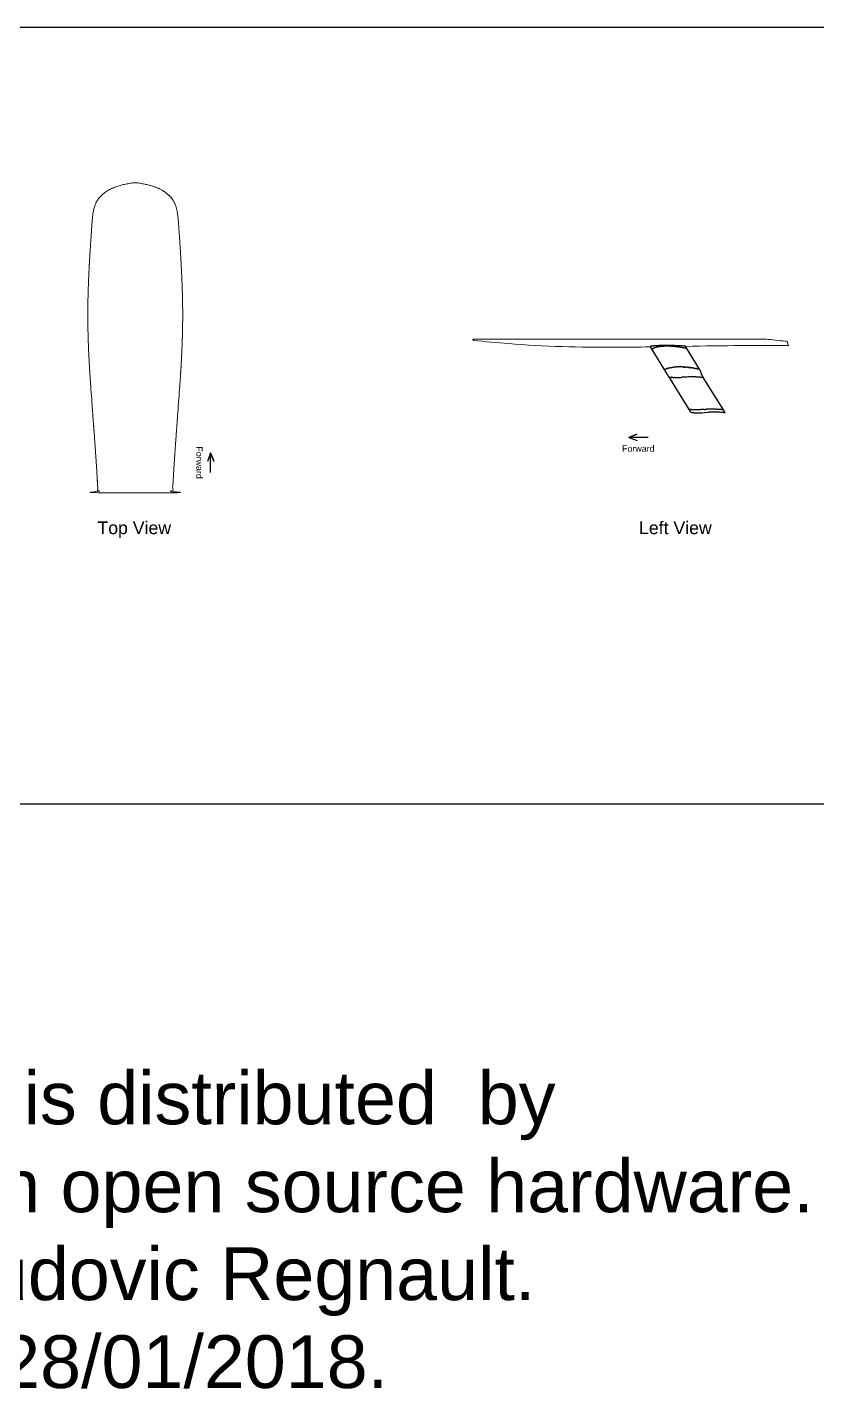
# Model space of a CAD drawing. Header units: millimetres. Extents: x 6152 to 28526, y 1087 to 12861.
# Drawn here: x 9897 to 13642, y 1510 to 7964 of the extents above; entities that cross this region are included whole.
import ezdxf

# ---------------------------------------------------------------- set-up
doc = ezdxf.new("R2010")
doc.units = ezdxf.units.MM
doc.header["$LTSCALE"] = 0.05
doc.layers.add('Board', color=52, linetype='Continuous', lineweight=13)
doc.layers.add('Text', color=8, linetype='Continuous')
doc.styles.get("Standard").update_dxf_attribs({"font": 'arial.ttf'})

msp = doc.modelspace()

# ---------------------------------------------------------------- linework, layer by layer
for p, q in [((12851.9, 6450.4), (12860.8, 6435.9)), ((12860.8, 6435.9), (12920.5, 6338)), ((13026.5, 6440.8), (13019.7, 6451.9)), ((13086.2, 6342.9), (13026.6, 6440.8)), ((12920.4, 6338.9), (12920.4, 6339)), ((12920.5, 6339), (12920.4, 6339)), ((12920.4, 6338.9), (12920.4, 6338.9)), ((12920.4, 6338.9), (12920.4, 6338.9)), ((12920.4, 6338.9), (12920.4, 6338.9)), ((12920.4, 6338.8), (12920.4, 6338.7)), ((12920.4, 6338.7), (12920.4, 6338.6)), ((12920.4, 6338.6), (12920.4, 6338.6)), ((12920.4, 6338.5), (12920.4, 6338.6)), ((12920.4, 6338.6), (12920.4, 6338.6)), ((12920.4, 6338.5), (12920.4, 6338.5)), ((12920.4, 6338.4), (12920.4, 6338.4)), ((12920.4, 6338.3), (12920.4, 6338.3)), ((12920.4, 6338.1), (12920.4, 6338.2)), ((12920.4, 6338.2), (12920.4, 6338.2)), ((12920.6, 6339.2), (12920.5, 6339)), ((12920.5, 6339), (12920.5, 6339)), ((12920.6, 6339.3), (12920.6, 6339.3)), ((12920.6, 6339.3), (12920.6, 6339.2)), ((12920.6, 6339.3), (12920.6, 6339.3)), ((12920.6, 6339.2), (12920.6, 6339.2)), ((12920.8, 6339.5), (12920.7, 6339.4)), ((12920.8, 6339.5), (12920.8, 6339.6)), ((12920.9, 6339.6), (12920.8, 6339.6)), ((12920.8, 6339.5), (12920.8, 6339.5)), ((12920.8, 6339.5), (12920.8, 6339.5)), ((12920.9, 6339.7), (12921, 6339.7)), ((12920.9, 6339.7), (12920.9, 6339.6)), ((12920.9, 6339.6), (12920.9, 6339.6)), ((12921, 6339.7), (12921, 6339.8)), ((12921, 6339.7), (12921, 6339.7)), ((12921.2, 6339.9), (12921.2, 6340)), ((12921.3, 6340), (12921.2, 6340)), ((12921.3, 6340.1), (12921.3, 6340)), ((12921.3, 6340), (12921.3, 6340)), ((12921.6, 6340.3), (12921.5, 6340.2)), ((12921.6, 6340.3), (12921.7, 6340.4)), ((12922, 6340.6), (12922.1, 6340.7)), ((12922.1, 6340.7), (12922.3, 6340.8)), ((12922.1, 6340.7), (12922.1, 6340.7)), ((12922.4, 6341), (12922.3, 6340.8)), ((12922.4, 6341), (12922.5, 6341)), ((12922.6, 6341.1), (12922.5, 6341)), ((12922.6, 6341.1), (12922.7, 6341.2)), ((12922.7, 6341.2), (12922.8, 6341.2)), ((12922.8, 6341.3), (12922.8, 6341.2)), ((12923.1, 6341.5), (12923.2, 6341.6)), ((12923.1, 6341.5), (12923.1, 6341.5)), ((12923.3, 6341.6), (12923.2, 6341.6)), ((12923.3, 6341.6), (12923.4, 6341.7)), ((12923.4, 6341.7), (12923.5, 6341.8)), ((12923.6, 6341.8), (12923.5, 6341.8)), ((12923.6, 6341.8), (12923.7, 6341.9)), ((12925.2, 6342.8), (12925.2, 6342.9)), ((12925.3, 6342.9), (12925.2, 6342.9)), ((12926.7, 6343.7), (12926.9, 6343.7)), ((12926.7, 6343.7), (12926.7, 6343.6)), ((12928.1, 6344.4), (12928.3, 6344.5)), ((12928.5, 6344.5), (12928.3, 6344.5)), ((12930.3, 6345.3), (12930.1, 6345.3)), ((12931.6, 6345.9), (12931.7, 6345.9)), ((12931.8, 6346), (12931.7, 6345.9)), ((12931.8, 6346), (12931.9, 6346)), ((12932, 6346.1), (12931.9, 6346)), ((12932, 6346.1), (12932.1, 6346.1)), ((12932.2, 6346.2), (12932.1, 6346.1)), ((12932.2, 6346.2), (12932.3, 6346.2)), ((12932.4, 6346.2), (12932.3, 6346.2)), ((12932.4, 6346.2), (12932.5, 6346.3)), ((12932.7, 6346.3), (12932.5, 6346.3)), ((12932.7, 6346.3), (12932.8, 6346.4)), ((12932.9, 6346.4), (12932.8, 6346.4)), ((12932.9, 6346.4), (12933, 6346.5)), ((12933.1, 6346.5), (12933, 6346.5)), ((12933.1, 6346.5), (12933.2, 6346.5)), ((12933.3, 6346.6), (12933.2, 6346.5)), ((12933.3, 6346.6), (12933.4, 6346.6)), ((12933.5, 6346.7), (12933.4, 6346.6)), ((12933.5, 6346.7), (12933.7, 6346.7)), ((12933.8, 6346.7), (12933.7, 6346.7)), ((12933.8, 6346.7), (12933.9, 6346.8)), ((12934, 6346.8), (12933.9, 6346.8)), ((12934, 6346.8), (12934.1, 6346.9)), ((12934.2, 6346.9), (12934.1, 6346.9)), ((12934.2, 6346.9), (12934.4, 6347)), ((12934.4, 6347), (12934.6, 6347.1)), ((12934.7, 6347.1), (12934.6, 6347.1)), ((12934.7, 6347.1), (12934.8, 6347.1)), ((12934.9, 6347.2), (12934.8, 6347.1)), ((12934.9, 6347.2), (12935.1, 6347.2)), ((12935.1, 6347.2), (12935.3, 6347.3)), ((12936.4, 6347.7), (12935.8, 6347.5)), ((12936.4, 6347.7), (12936.5, 6347.7)), ((12936.6, 6347.7), (12936.5, 6347.7)), ((12936.6, 6347.7), (12936.8, 6347.8)), ((12937.1, 6347.9), (12936.8, 6347.8)), ((12937.1, 6347.9), (12937.2, 6347.9)), ((12937.3, 6347.9), (12937.2, 6347.9)), ((12937.3, 6347.9), (12937.5, 6348)), ((12937.7, 6348.1), (12937.5, 6348)), ((12937.7, 6348.1), (12938, 6348.1)), ((12938.1, 6348.2), (12938, 6348.1)), ((12938.1, 6348.2), (12938.2, 6348.2)), ((12938.4, 6348.3), (12938.2, 6348.2)), ((12938.4, 6348.3), (12938.7, 6348.3)), ((12938.8, 6348.4), (12938.7, 6348.3)), ((12938.8, 6348.4), (12939, 6348.4)), ((12939.2, 6348.5), (12939, 6348.4)), ((12939.2, 6348.5), (12939.5, 6348.5)), ((12939.5, 6348.6), (12939.7, 6348.6)), ((12939.5, 6348.6), (12939.5, 6348.5)), ((12939.9, 6348.7), (12939.7, 6348.6)), ((12939.9, 6348.7), (12940.2, 6348.7)), ((12940.3, 6348.8), (12940.2, 6348.7)), ((12940.3, 6348.8), (12940.5, 6348.8)), ((12940.7, 6348.9), (12940.5, 6348.8)), ((12940.7, 6348.9), (12941, 6348.9)), ((12941, 6348.9), (12941.2, 6349)), ((12941, 6348.9), (12941, 6348.9)), ((12941.4, 6349), (12941.2, 6349)), ((12941.4, 6349), (12941.7, 6349.1)), ((12941.8, 6349.1), (12941.7, 6349.1)), ((12941.8, 6349.1), (12942, 6349.2)), ((12942.2, 6349.2), (12942, 6349.2)), ((12942.2, 6349.2), (12942.5, 6349.3)), ((12942.5, 6349.3), (12942.7, 6349.3)), ((12942.5, 6349.3), (12942.5, 6349.3)), ((12942.9, 6349.4), (12942.7, 6349.3)), ((12942.9, 6349.4), (12943.2, 6349.5)), ((12943.3, 6349.5), (12943.2, 6349.5)), ((12943.3, 6349.5), (12943.5, 6349.5)), ((12943.7, 6349.5), (12943.5, 6349.5)), ((12943.7, 6349.5), (12943.8, 6349.6)), ((12944.1, 6349.6), (12943.8, 6349.6)), ((12944.1, 6349.6), (12944.3, 6349.7)), ((12944.4, 6349.7), (12944.3, 6349.7)), ((12944.4, 6349.7), (12944.8, 6349.8)), ((12945.2, 6349.9), (12944.8, 6349.8)), ((12945.2, 6349.9), (12945.3, 6349.9)), ((12945.6, 6349.9), (12945.3, 6349.9)), ((12945.6, 6349.9), (12945.8, 6350)), ((12946, 6350), (12945.8, 6350)), ((12946, 6350), (12946.3, 6350.1)), ((12946.8, 6350.2), (12946.3, 6350.1)), ((12946.8, 6350.2), (12946.9, 6350.2)), ((12947.1, 6350.2), (12946.9, 6350.2)), ((12947.1, 6350.2), (12947.4, 6350.3)), ((12947.5, 6350.3), (12947.4, 6350.3)), ((12947.5, 6350.3), (12947.9, 6350.4)), ((12948.3, 6350.4), (12947.9, 6350.4)), ((12948.3, 6350.4), (12948.4, 6350.5)), ((12948.7, 6350.5), (12948.4, 6350.5)), ((12948.7, 6350.5), (12948.9, 6350.6)), ((12949.1, 6350.6), (12948.9, 6350.6)), ((12949.1, 6350.6), (12949.5, 6350.6)), ((12949.9, 6350.7), (12949.5, 6350.6)), ((12949.9, 6350.7), (12950, 6350.7)), ((12950.3, 6350.8), (12950, 6350.7)), ((12950.3, 6350.8), (12950.5, 6350.8)), ((12950.7, 6350.8), (12950.5, 6350.8)), ((12950.7, 6350.8), (12951, 6350.9)), ((12951.5, 6351), (12951, 6350.9)), ((12951.5, 6351), (12951.6, 6351)), ((12951.9, 6351), (12951.6, 6351)), ((12951.9, 6351), (12952.1, 6351.1)), ((12952.3, 6351.1), (12952.1, 6351.1)), ((12952.3, 6351.1), (12952.6, 6351.2)), ((12953, 6351.2), (12952.6, 6351.2)), ((12953, 6351.2), (12953.2, 6351.2)), ((12953.4, 6351.3), (12953.2, 6351.2)), ((12953.4, 6351.3), (12953.7, 6351.3)), ((12953.8, 6351.3), (12953.7, 6351.3)), ((12953.8, 6351.3), (12954.2, 6351.4)), ((12954.6, 6351.4), (12954.2, 6351.4)), ((12954.6, 6351.4), (12954.7, 6351.5)), ((12955, 6351.5), (12954.7, 6351.5)), ((12955, 6351.5), (12955.3, 6351.5)), ((12955.4, 6351.6), (12955.3, 6351.5)), ((12955.4, 6351.6), (12955.8, 6351.6)), ((12956.2, 6351.7), (12955.8, 6351.6)), ((12956.2, 6351.7), (12956.3, 6351.7)), ((12956.6, 6351.7), (12956.3, 6351.7)), ((12956.6, 6351.7), (12956.9, 6351.8)), ((12957, 6351.8), (12956.9, 6351.8)), ((12957, 6351.8), (12957.4, 6351.8)), ((12957.8, 6351.9), (12957.4, 6351.8)), ((12957.8, 6351.9), (12957.9, 6351.9)), ((12958.2, 6351.9), (12957.9, 6351.9)), ((12958.2, 6351.9), (12958.5, 6352)), ((12958.6, 6352), (12958.5, 6352)), ((12958.6, 6352), (12959, 6352)), ((12959.4, 6352.1), (12959, 6352)), ((12959.4, 6352.1), (12960.1, 6352.2)), ((12960.2, 6352.2), (12960.1, 6352.2)), ((12960.2, 6352.2), (12960.6, 6352.2)), ((12961.1, 6352.3), (12960.6, 6352.2)), ((12961.1, 6352.3), (12961.1, 6352.3)), ((12961.5, 6352.3), (12961.1, 6352.3)), ((12961.5, 6352.3), (12961.7, 6352.4)), ((12961.9, 6352.4), (12961.7, 6352.4)), ((12961.9, 6352.4), (12962.2, 6352.4)), ((12962.3, 6352.4), (12962.2, 6352.4)), ((12962.3, 6352.4), (12962.7, 6352.5)), ((12963.2, 6352.5), (12962.7, 6352.5)), ((12963.2, 6352.5), (12963.3, 6352.5)), ((12963.6, 6352.6), (12963.3, 6352.5)), ((12963.6, 6352.6), (12963.8, 6352.6)), ((12964, 6352.6), (12963.8, 6352.6)), ((12964, 6352.6), (12964.3, 6352.7)), ((12965.3, 6352.8), (12965.4, 6352.8)), ((12965.7, 6352.8), (12965.4, 6352.8)), ((12965.7, 6352.8), (12965.9, 6352.8)), ((12966.1, 6352.8), (12965.9, 6352.8)), ((12966.1, 6352.8), (12966.5, 6352.9)), ((12967.4, 6353), (12967.6, 6353)), ((12967.8, 6353), (12967.6, 6353)), ((12967.8, 6353), (12968.1, 6353)), ((12968.4, 6353), (12968.1, 6353)), ((12968.4, 6353), (12968.6, 6353.1)), ((12968.9, 6353.1), (12968.6, 6353.1)), ((12968.9, 6353.1), (12969.2, 6353.1)), ((12969.5, 6353.1), (12969.2, 6353.1)), ((12969.5, 6353.1), (12969.7, 6353.1)), ((12970, 6353.2), (12969.7, 6353.1)), ((12970, 6353.2), (12970.3, 6353.2)), ((12970.5, 6353.2), (12970.3, 6353.2)), ((12970.5, 6353.2), (12970.8, 6353.2)), ((12971.1, 6353.2), (12970.8, 6353.2)), ((12971.1, 6353.2), (12971.3, 6353.2)), ((12971.6, 6353.3), (12971.3, 6353.2)), ((12971.6, 6353.3), (12971.9, 6353.3)), ((12972.2, 6353.3), (12971.9, 6353.3)), ((12973.2, 6353.4), (12973, 6353.3)), ((12973.2, 6353.4), (12973.5, 6353.4)), ((12976.5, 6353.5), (12976.9, 6353.5)), ((12977.5, 6353.6), (12976.9, 6353.5)), ((12977.5, 6353.6), (12977.8, 6353.6)), ((12978.1, 6353.6), (12977.8, 6353.6)), ((12978.1, 6353.6), (12978.6, 6353.6)), ((12978.9, 6353.6), (12978.6, 6353.6)), ((12978.9, 6353.6), (12979.5, 6353.6)), ((12979.8, 6353.6), (12979.5, 6353.6)), ((12979.8, 6353.6), (12980.5, 6353.7)), ((12980.5, 6353.7), (12981.2, 6353.7)), ((12981.3, 6353.7), (12981.2, 6353.7)), ((12981.3, 6353.7), (12982, 6353.7)), ((12982.1, 6353.7), (12982.9, 6353.7)), ((12983.8, 6353.7), (12982.9, 6353.7)), ((12984.6, 6353.8), (12983.8, 6353.7)), ((12985.4, 6353.8), (12984.6, 6353.8)), ((12986.2, 6353.8), (12985.5, 6353.8)), ((12986.2, 6353.8), (12986.3, 6353.8)), ((12990.6, 6353.8), (12986.3, 6353.8)), ((12993.2, 6353.8), (12992.9, 6353.8)), ((12993.2, 6353.8), (12993.8, 6353.8)), ((12994, 6353.8), (12993.8, 6353.8)), ((13000.9, 6353.7), (13001.4, 6353.7)), ((13003.4, 6353.7), (13003.9, 6353.7)), ((13005.1, 6353.6), (13005.7, 6353.6)), ((13006, 6353.6), (13005.7, 6353.6)), ((13006, 6353.6), (13006.3, 6353.6)), ((13006.8, 6353.6), (13006.3, 6353.6)), ((13006.8, 6353.6), (13006.9, 6353.6)), ((13007.7, 6353.5), (13006.9, 6353.6)), ((13007.7, 6353.5), (13008.1, 6353.5)), ((13009, 6353.5), (13008.1, 6353.5)), ((13009, 6353.5), (13009.3, 6353.5)), ((13009.4, 6353.5), (13009.3, 6353.5)), ((13009.4, 6353.5), (13009.6, 6353.5)), ((13010.2, 6353.4), (13009.6, 6353.5)), ((13010.2, 6353.4), (13010.4, 6353.4)), ((13010.7, 6353.4), (13010.4, 6353.4)), ((13012, 6353.4), (13011.6, 6353.4)), ((13012, 6353.4), (13012.3, 6353.3)), ((13012.4, 6353.3), (13012.3, 6353.3)), ((13012.4, 6353.3), (13012.9, 6353.3)), ((13013.2, 6353.3), (13012.9, 6353.3)), ((13013.2, 6353.3), (13013.5, 6353.3)), ((13013.7, 6353.3), (13013.5, 6353.3)), ((13013.7, 6353.3), (13014.1, 6353.2)), ((13014.5, 6353.2), (13014.1, 6353.2)), ((13014.5, 6353.2), (13014.7, 6353.2)), ((13014.9, 6353.2), (13014.7, 6353.2)), ((13014.9, 6353.2), (13015.4, 6353.2)), ((13015.6, 6353.1), (13015.4, 6353.2)), ((13015.6, 6353.1), (13016, 6353.1)), ((13016.2, 6353.1), (13016, 6353.1)), ((13017.5, 6353), (13017.2, 6353)), ((13018.8, 6352.9), (13018.4, 6352.9)), ((13018.8, 6352.9), (13019.1, 6352.9)), ((13020.4, 6352.8), (13020.9, 6352.7)), ((13021.3, 6352.7), (13020.9, 6352.7)), ((13021.3, 6352.7), (13021.5, 6352.7)), ((13023, 6352.6), (13023.4, 6352.5)), ((13023.8, 6352.5), (13023.4, 6352.5)), ((13023.8, 6352.5), (13024, 6352.5)), ((13024.7, 6352.4), (13024, 6352.5)), ((13024.7, 6352.4), (13025.2, 6352.3)), ((13025.5, 6352.3), (13025.2, 6352.3)), ((13025.5, 6352.3), (13025.7, 6352.3)), ((13026.4, 6352.2), (13025.7, 6352.3)), ((13026.4, 6352.2), (13026.5, 6352.2)), ((13027.2, 6352.2), (13026.5, 6352.2)), ((13027.2, 6352.2), (13027.7, 6352.1)), ((13028.1, 6352.1), (13027.7, 6352.1)), ((13028.1, 6352.1), (13028.3, 6352)), ((13028.8, 6352), (13028.3, 6352)), ((13028.8, 6352), (13029.1, 6352)), ((13029.7, 6351.9), (13029.1, 6352)), ((13029.7, 6351.9), (13030.8, 6351.8)), ((13031.4, 6351.7), (13030.8, 6351.8)), ((13031.4, 6351.7), (13032, 6351.7)), ((13032.3, 6351.6), (13032, 6351.7)), ((13032.3, 6351.6), (13033.1, 6351.5)), ((13034, 6351.4), (13033.1, 6351.5)), ((13034, 6351.4), (13034.3, 6351.4)), ((13034.8, 6351.4), (13034.3, 6351.4)), ((13034.8, 6351.4), (13035.5, 6351.3)), ((13035.6, 6351.3), (13035.5, 6351.3)), ((13035.6, 6351.3), (13036.7, 6351.1)), ((13037.1, 6351.1), (13036.7, 6351.1)), ((13037.1, 6351.1), (13037.7, 6351)), ((13038.2, 6351), (13037.7, 6351)), ((13038.2, 6351), (13039.1, 6350.9)), ((13039.2, 6350.9), (13039.1, 6350.9)), ((13039.2, 6350.9), (13040.3, 6350.7)), ((13040.7, 6350.7), (13040.3, 6350.7)), ((13040.7, 6350.7), (13041.4, 6350.6)), ((13041.5, 6350.6), (13042.6, 6350.4)), ((13043, 6350.4), (13042.6, 6350.4)), ((13043, 6350.4), (13043.8, 6350.3)), ((13044, 6350.3), (13043.8, 6350.3)), ((13044, 6350.3), (13044.4, 6350.2)), ((13044.9, 6350.2), (13044.4, 6350.2)), ((13044.9, 6350.2), (13045, 6350.1)), ((13045.7, 6350), (13045, 6350.1)), ((13045.7, 6350), (13046.2, 6350)), ((13046.5, 6349.9), (13046.2, 6350)), ((13046.5, 6349.9), (13046.7, 6349.9)), ((13047.4, 6349.8), (13046.7, 6349.9)), ((13047.4, 6349.8), (13047.9, 6349.8)), ((13048.2, 6349.7), (13047.9, 6349.8)), ((13048.2, 6349.7), (13048.5, 6349.7)), ((13049, 6349.6), (13048.5, 6349.7)), ((13049.9, 6349.5), (13049.1, 6349.6)), ((13049.9, 6349.5), (13050.4, 6349.4)), ((13050.7, 6349.4), (13050.4, 6349.4)), ((13050.7, 6349.4), (13051.2, 6349.3)), ((13051.5, 6349.3), (13051.2, 6349.3)), ((13051.5, 6349.3), (13052, 6349.2)), ((13052.2, 6349.2), (13052, 6349.2)), ((13052.2, 6349.2), (13052.6, 6349.1)), ((13053, 6349.1), (13052.6, 6349.1)), ((13053, 6349.1), (13053.5, 6349)), ((13054, 6348.9), (13053.5, 6349)), ((13054, 6348.9), (13054.3, 6348.9)), ((13054.9, 6348.8), (13054.3, 6348.9)), ((13054.9, 6348.8), (13055, 6348.8)), ((13055.7, 6348.7), (13055, 6348.8)), ((13058.2, 6348.3), (13058.9, 6348.2)), ((13059.3, 6348.1), (13058.9, 6348.2)), ((13059.3, 6348.1), (13059.6, 6348.1)), ((13059.8, 6348), (13059.6, 6348.1)), ((13059.8, 6348), (13060.4, 6347.9)), ((13060.9, 6347.9), (13060.4, 6347.9)), ((13060.9, 6347.9), (13061.1, 6347.8)), ((13061.4, 6347.8), (13061.1, 6347.8)), ((13061.4, 6347.8), (13061.9, 6347.7)), ((13061.9, 6347.7), (13062.9, 6347.5)), ((13063, 6347.5), (13062.9, 6347.5)), ((13063, 6347.5), (13063.8, 6347.4)), ((13064.1, 6347.3), (13063.8, 6347.4)), ((13064.1, 6347.3), (13064.8, 6347.2)), ((13065.2, 6347.1), (13064.8, 6347.2)), ((13065.2, 6347.1), (13065.3, 6347.1)), ((13065.7, 6347), (13065.3, 6347.1)), ((13065.7, 6347), (13065.8, 6347)), ((13066.2, 6347), (13065.8, 6347)), ((13067.3, 6346.8), (13066.3, 6346.9)), ((13067.3, 6346.8), (13067.7, 6346.7)), ((13067.8, 6346.7), (13067.7, 6346.7)), ((13067.8, 6346.7), (13068.2, 6346.6)), ((13068.4, 6346.6), (13068.2, 6346.6)), ((13068.4, 6346.6), (13068.7, 6346.5)), ((13068.9, 6346.5), (13068.7, 6346.5)), ((13068.9, 6346.5), (13069.2, 6346.4)), ((13069.4, 6346.4), (13069.2, 6346.4)), ((13069.4, 6346.4), (13069.7, 6346.3)), ((13070, 6346.3), (13069.7, 6346.3)), ((13070, 6346.3), (13070.2, 6346.2)), ((13070.5, 6346.2), (13070.2, 6346.2)), ((13070.5, 6346.2), (13070.6, 6346.2)), ((13071, 6346.1), (13070.6, 6346.2)), ((13071, 6346.1), (13071.1, 6346.1)), ((13071.5, 6346), (13071.1, 6346.1)), ((13072.6, 6345.8), (13071.6, 6346)), ((13072.6, 6345.8), (13073.1, 6345.7)), ((13073.1, 6345.7), (13073.5, 6345.6)), ((13073.7, 6345.6), (13073.5, 6345.6)), ((13073.7, 6345.6), (13074, 6345.5)), ((13074.2, 6345.5), (13074, 6345.5)), ((13074.2, 6345.5), (13074.5, 6345.4)), ((13074.7, 6345.4), (13074.5, 6345.4)), ((13074.7, 6345.4), (13075, 6345.3)), ((13075.2, 6345.3), (13075, 6345.3)), ((13075.2, 6345.3), (13075.5, 6345.2)), ((13075.8, 6345.2), (13075.5, 6345.2)), ((13075.8, 6345.2), (13076, 6345.1)), ((13076.3, 6345), (13076, 6345.1)), ((13076.3, 6345), (13076.4, 6345)), ((13076.8, 6344.9), (13076.4, 6345)), ((13076.8, 6344.9), (13076.9, 6344.9)), ((13077.3, 6344.8), (13076.9, 6344.9)), ((13077.3, 6344.8), (13077.4, 6344.8)), ((13078.4, 6344.6), (13077.4, 6344.8)), ((13078.4, 6344.6), (13078.9, 6344.5)), ((13079.4, 6344.4), (13078.9, 6344.5)), ((13079.4, 6344.4), (13079.5, 6344.4)), ((13080, 6344.3), (13079.5, 6344.4)), ((13080, 6344.3), (13080.1, 6344.3)), ((13080.5, 6344.2), (13080.1, 6344.3)), ((13080.5, 6344.2), (13080.6, 6344.1)), ((13081, 6344.1), (13080.6, 6344.1)), ((13081, 6344.1), (13081.4, 6344)), ((13081.5, 6344), (13081.4, 6344)), ((13081.5, 6344), (13081.7, 6343.9)), ((13082.1, 6343.9), (13081.7, 6343.9)), ((13082.1, 6343.9), (13082.1, 6343.8)), ((13082.9, 6343.7), (13082.1, 6343.8)), ((13082.9, 6343.7), (13083.4, 6343.6)), ((13083.7, 6343.6), (13083.4, 6343.6)), ((13083.7, 6343.6), (13083.9, 6343.5)), ((13085.3, 6343.2), (13085.4, 6343.2)), ((13085.3, 6343.2), (13085.3, 6343.2)), ((13085.4, 6343.2), (13085.5, 6343.2)), ((13085.4, 6343.2), (13085.4, 6343.2)), ((13085.5, 6343.2), (13085.6, 6343.2)), ((13085.5, 6343.2), (13085.5, 6343.2)), ((13085.6, 6343.1), (13085.6, 6343.2)), ((13085.6, 6343.1), (13085.7, 6343.1)), ((13085.7, 6343.1), (13085.7, 6343.1)), ((13085.7, 6343.1), (13085.7, 6343.1)), ((13085.8, 6343.1), (13085.7, 6343.1)), ((13085.8, 6343.1), (13085.8, 6343.1)), ((13085.9, 6343.1), (13085.9, 6343)), ((13086, 6343), (13085.9, 6343)), ((13086, 6343), (13086, 6343)), ((13086, 6343), (13086, 6343)), ((13086.1, 6343), (13086.1, 6343)), ((13086.1, 6343), (13086.1, 6343)), ((13086.2, 6342.9), (13086.2, 6342.9)), ((13086.2, 6342.9), (13086.2, 6342.9)), ((13086.2, 6342.9), (13086.2, 6342.9)), ((13086.2, 6342.9), (13086.2, 6342.9)), ((13086.2, 6342.9), (13086.2, 6342.9)), ((13086.2, 6342.9), (13086.2, 6342.9)), ((12938.6, 6308.4), (13033.9, 6155.3)), ((12940.4, 6307), (12940, 6307.2)), ((12940.5, 6307), (12940.4, 6307)), ((12940.5, 6307), (12940.5, 6307)), ((12942.1, 6306.4), (12942.1, 6306.4)), ((12942.3, 6306.4), (12942.1, 6306.4)), ((12944.1, 6306), (12943.7, 6306)), ((12953.2, 6304.4), (12951.5, 6304.6)), ((12954.9, 6304.2), (12954.4, 6304.2)), ((12955, 6304.1), (12954.9, 6304.2)), ((12957.6, 6303.9), (12957, 6303.9)), ((12957.6, 6303.9), (12957.6, 6303.9)), ((12958.7, 6303.8), (12958.6, 6303.8)), ((12959.2, 6303.8), (12958.7, 6303.8)), ((12959.5, 6303.7), (12959.2, 6303.8)), ((12959.7, 6303.7), (12959.5, 6303.7)), ((12960.2, 6303.7), (12959.7, 6303.7)), ((12960.3, 6303.7), (12960.2, 6303.7)), ((12960.8, 6303.7), (12960.3, 6303.7)), ((12960.9, 6303.7), (12960.8, 6303.7)), ((12961, 6303.6), (12960.9, 6303.7)), ((12961.3, 6303.6), (12961, 6303.6)), ((12961.6, 6303.6), (12961.3, 6303.6)), ((12961.9, 6303.6), (12961.6, 6303.6)), ((12968.4, 6303.3), (12967.9, 6303.3)), ((12968.9, 6303.2), (12968.4, 6303.3)), ((12969, 6303.2), (12968.9, 6303.2)), ((12985.7, 6303.4), (12985, 6303.4)), ((12986.5, 6303.4), (12985.7, 6303.4)), ((12988.7, 6303.6), (12988.5, 6303.5)), ((12992.5, 6303.8), (12992.1, 6303.8)), ((12993.3, 6303.8), (12992.5, 6303.8)), ((12993.5, 6303.8), (12993.3, 6303.8)), ((13007.3, 6304.7), (13003.6, 6304.5)), ((13010.2, 6304.9), (13010.1, 6304.9)), ((13010.3, 6304.9), (13010.2, 6304.9)), ((13013.9, 6305.1), (13010.3, 6304.9)), ((13015, 6305.1), (13013.9, 6305.1)), ((13019.9, 6305.4), (13015, 6305.1)), ((13023.3, 6305.6), (13023.1, 6305.6)), ((13027.3, 6305.8), (13027.2, 6305.8)), ((13028.1, 6305.9), (13027.3, 6305.8)), ((13038.6, 6306.2), (13038.6, 6306.2)), ((13039.4, 6306.2), (13038.6, 6306.2)), ((13040.2, 6306.2), (13039.5, 6306.2)), ((13042.7, 6306.3), (13042.1, 6306.3)), ((13055.7, 6306.3), (13055, 6306.3)), ((13059.2, 6306.2), (13059, 6306.2)), ((13059.8, 6306.2), (13059.2, 6306.2)), ((13066.4, 6306), (13065.9, 6306)), ((13066.6, 6306), (13066.4, 6306)), ((13067.1, 6305.9), (13066.6, 6306)), ((13067.2, 6305.9), (13067.1, 6305.9)), ((13077, 6305.4), (13076.7, 6305.5)), ((13077.6, 6305.4), (13077, 6305.4)), ((13078, 6305.4), (13077.6, 6305.4)), ((13078.6, 6305.4), (13078, 6305.4)), ((13079.1, 6305.3), (13078.6, 6305.4)), ((13079.7, 6305.3), (13079.1, 6305.3)), ((13080.1, 6305.3), (13079.7, 6305.3)), ((13080.7, 6305.2), (13080.1, 6305.3)), ((13081.2, 6305.2), (13080.7, 6305.2)), ((13081.7, 6305.2), (13081.2, 6305.2)), ((13082.2, 6305.1), (13081.7, 6305.2)), ((13088, 6304.8), (13087.5, 6304.8)), ((13095.4, 6322.7), (13095.3, 6322.8)), ((13100.7, 6303.5), (13099.7, 6303.6)), ((13101, 6303.5), (13100.7, 6303.5)), ((13101.6, 6303.4), (13101, 6303.5)), ((13102.1, 6303.3), (13101.6, 6303.4)), ((13103.1, 6303.2), (13102.1, 6303.3)), ((13103.7, 6303.1), (13103.7, 6303.1)), ((13104.2, 6303.2), (13104, 6303.1)), ((13104.3, 6303.3), (13104.2, 6303.2)), ((13104.2, 6303.2), (13104.2, 6303.2)), ((13104.2, 6303.2), (13104.2, 6303.2)), ((13104.2, 6303.2), (13104.2, 6303.2)), ((13104.2, 6303.2), (13104.2, 6303.2)), ((13104.2, 6303.2), (13104.2, 6303.2)), ((13104.2, 6303.2), (13104.2, 6303.2)), ((13199.6, 6150.4), (13104.3, 6303.5)), ((13104.3, 6303.4), (13104.3, 6303.4)), ((13104.3, 6303.4), (13104.3, 6303.4)), ((13104.3, 6303.3), (13104.3, 6303.3)), ((13104.3, 6303.3), (13104.3, 6303.3)), ((13104.3, 6303.3), (13104.3, 6303.3)), ((13034.1, 6155), (13034.1, 6155)), ((13037, 6153.4), (13036.9, 6153.5)), ((13036.9, 6153.5), (13036.9, 6153.5)), ((13037.1, 6153.4), (13037, 6153.4)), ((13037, 6153.4), (13037, 6153.4)), ((13037.2, 6153.4), (13037.1, 6153.4)), ((13037.2, 6153.4), (13037.2, 6153.4)), ((13040.9, 6152.5), (13040.8, 6152.6)), ((13041, 6152.5), (13040.9, 6152.5)), ((13196.9, 6150.3), (13196.7, 6150.3)), ((13198.4, 6150.1), (13196.9, 6150.3)), ((13198.4, 6150.1), (13198.4, 6150.1)), ((13199, 6150.1), (13198.9, 6150.1)), ((13207.6, 6137.6), (13199.6, 6150.4))]:
    msp.add_line(p, q)
msp.add_lwpolyline([(6152.2, 7964), (22302.8, 7964), (22302.8, 4280.5), (6152.2, 4280.5)], close=True)
for points in [[(13019.7, 6451.9), (13019.7, 6451.9), (13019.7, 6451.9), (13019.7, 6451.9), (13019.7, 6451.9), (13019.7, 6451.9), (13019.7, 6451.9), (13019.7, 6451.9), (13019.7, 6451.9), (13019.7, 6451.9), (13019.7, 6451.9), (13019.7, 6451.9), (13019.7, 6451.9), (13019.7, 6451.9), (13019.7, 6451.9), (13019.7, 6451.9), (13019.7, 6451.9), (13019.7, 6451.9), (13019.7, 6451.9), (13019.7, 6451.9), (13019.7, 6451.9), (13019.7, 6451.9), (13019.7, 6451.9), (13019.7, 6451.9), (13019.7, 6451.9), (13019.7, 6451.9), (13019.7, 6451.9), (13019.7, 6451.9), (13019.7, 6451.9), (13019.7, 6452), (13019.7, 6452), (13019.7, 6452), (13019.7, 6452), (13019.7, 6452), (13019.7, 6452), (13019.6, 6452), (13019.6, 6452), (13019.6, 6452), (13019.5, 6452), (13019.4, 6452), (13019.2, 6452), (13008.2, 6452.8), (13004.6, 6453), (13001, 6453.2), (12997.4, 6453.4), (12991.7, 6453.7), (12986, 6454), (12981.5, 6454.1), (12977.1, 6454.3), (12972.6, 6454.5), (12968, 6454.6), (12963.3, 6454.8), (12958.5, 6454.9), (12953.8, 6455), (12949, 6455.1), (12944.4, 6455.2, 0.002635), (12927.5, 6455.2), (12921, 6455.2), (12914.5, 6455.2), (12910.1, 6455.1), (12905.6, 6455), (12902.1, 6454.9), (12898.5, 6454.8), (12895.1, 6454.7), (12891.7, 6454.5), (12888.4, 6454.4), (12885, 6454.2), (12881.6, 6454), (12878.3, 6453.8), (12875, 6453.6), (12871.8, 6453.3), (12869.7, 6453.2), (12867.6, 6453), (12865.6, 6452.7), (12863.6, 6452.5), (12861.8, 6452.3), (12860.1, 6452.1), (12858.4, 6451.9), (12856.8, 6451.6), (12855.3, 6451.4), (12853.8, 6451.1), (12853.1, 6450.9), (12852.7, 6450.8), (12852.6, 6450.8), (12852.4, 6450.8), (12852.3, 6450.7), (12852.3, 6450.7), (12852.2, 6450.7), (12852.2, 6450.7), (12852.2, 6450.7), (12852.1, 6450.6), (12852.1, 6450.6), (12852.1, 6450.6), (12852.1, 6450.6), (12852.1, 6450.6), (12852, 6450.6), (12852, 6450.6), (12852, 6450.6), (12852, 6450.6), (12852, 6450.6), (12852, 6450.6), (12852, 6450.6), (12852, 6450.6), (12852, 6450.6), (12852, 6450.5), (12852, 6450.5), (12852, 6450.5), (12852, 6450.5), (12852, 6450.5), (12852, 6450.5), (12852, 6450.5), (12851.9, 6450.5), (12851.9, 6450.5), (12851.9, 6450.5), (12851.9, 6450.5), (12851.9, 6450.5), (12851.9, 6450.5), (12851.9, 6450.5), (12851.9, 6450.5), (12851.9, 6450.5), (12851.9, 6450.5), (12851.9, 6450.5), (12851.9, 6450.5), (12851.9, 6450.5), (12851.9, 6450.5), (12851.9, 6450.5), (12851.9, 6450.5), (12851.9, 6450.5), (12851.9, 6450.5), (12851.9, 6450.5), (12851.9, 6450.4)], [(13033.9, 6155.3), (13041.5, 6143.1, 0.015005), (13041.7, 6142.8, 0.01299), (13041.9, 6142.6, 0.114234), (13044.6, 6140.5, 0.006263), (13044.8, 6140.4, 0.005512), (13045.1, 6140.3, 0.004776), (13045.4, 6140.2, 0.004054), (13045.6, 6140.1, 0.003348), (13045.9, 6140), (13046.9, 6139.6), (13048.2, 6139.2), (13049.8, 6138.8), (13052.1, 6138.2), (13054, 6137.7), (13055.5, 6137.4), (13056.8, 6137.1), (13058.2, 6136.9), (13059.7, 6136.7), (13061.5, 6136.4), (13063.6, 6136.2), (13065.9, 6136), (13068.3, 6135.8), (13070.8, 6135.7), (13073.4, 6135.5), (13075.7, 6135.5), (13077.8, 6135.4), (13079.5, 6135.4), (13081.3, 6135.5), (13083.3, 6135.5), (13085.6, 6135.7), (13087.9, 6135.8), (13090.6, 6136), (13093.8, 6136.4), (13097.8, 6136.8), (13107.6, 6137.9), (13112.1, 6138.4), (13126.5, 6139.9), (13130.2, 6140.2), (13133.4, 6140.5), (13136.7, 6140.7), (13139.9, 6140.9), (13143.2, 6141.1), (13146.5, 6141.2), (13149.8, 6141.3), (13153.1, 6141.3), (13156.4, 6141.3), (13159.5, 6141.3), (13162.5, 6141.2), (13165.6, 6141.1), (13168.9, 6141), (13172.8, 6140.8), (13178.2, 6140.4), (13182.9, 6140.1), (13186.7, 6139.8), (13190.1, 6139.5), (13193.2, 6139.2), (13195.8, 6138.9), (13198.1, 6138.6), (13200.2, 6138.3), (13202.3, 6137.9), (13206.5, 6137.2), (13207, 6137.1), (13207.1, 6137.1), (13207.1, 6137.1), (13207.2, 6137.1), (13207.3, 6137.1), (13207.3, 6137.1), (13207.3, 6137.1), (13207.3, 6137.1), (13207.3, 6137.1), (13207.4, 6137.1), (13207.4, 6137.1), (13207.4, 6137.1), (13207.4, 6137.1), (13207.4, 6137.1), (13207.4, 6137.1), (13207.4, 6137.1), (13207.4, 6137.1), (13207.4, 6137.1), (13207.4, 6137.1), (13207.4, 6137.1), (13207.5, 6137.1), (13207.5, 6137.1), (13207.5, 6137.1), (13207.5, 6137.1), (13207.5, 6137.1), (13207.5, 6137.1), (13207.5, 6137.1), (13207.5, 6137.1), (13207.5, 6137.2), (13207.5, 6137.2), (13207.5, 6137.2), (13207.5, 6137.2), (13207.5, 6137.2), (13207.5, 6137.2), (13207.5, 6137.2), (13207.5, 6137.2), (13207.5, 6137.2), (13207.6, 6137.2), (13207.6, 6137.2), (13207.6, 6137.2), (13207.6, 6137.2), (13207.6, 6137.2), (13207.6, 6137.2), (13207.6, 6137.2), (13207.6, 6137.2), (13207.6, 6137.3), (13207.6, 6137.3), (13207.6, 6137.3), (13207.6, 6137.3), (13207.6, 6137.3), (13207.6, 6137.3), (13207.6, 6137.3), (13207.6, 6137.3), (13207.6, 6137.3), (13207.6, 6137.3), (13207.6, 6137.3), (13207.6, 6137.3), (13207.6, 6137.3), (13207.6, 6137.3), (13207.6, 6137.4), (13207.6, 6137.4), (13207.6, 6137.4), (13207.6, 6137.4), (13207.6, 6137.4), (13207.6, 6137.4), (13207.6, 6137.4), (13207.6, 6137.4), (13207.6, 6137.4), (13207.6, 6137.4), (13207.6, 6137.4), (13207.6, 6137.4), (13207.6, 6137.5), (13207.6, 6137.5), (13207.6, 6137.5), (13207.6, 6137.5), (13207.6, 6137.5), (13207.6, 6137.5), (13207.6, 6137.5), (13207.6, 6137.5), (13207.6, 6137.5), (13207.6, 6137.5), (13207.6, 6137.5), (13207.6, 6137.5), (13207.6, 6137.6), (13207.6, 6137.6), (13207.6, 6137.6), (13207.6, 6137.6), (13207.6, 6137.6), (13207.6, 6137.6), (13207.6, 6137.6), (13207.6, 6137.6), (13207.6, 6137.6)]]:
    msp.add_lwpolyline(points, format="xyb")
for points in [[(13026.6, 6440.8), (13026.5, 6440.8), (13026.5, 6440.8), (13026.5, 6440.8), (13026.5, 6440.8), (13026.5, 6440.8), (13026.5, 6440.8), (13026.5, 6440.8), (13026.5, 6440.8), (13026.5, 6440.8), (13026.5, 6440.8), (13026.5, 6440.8), (13026.5, 6440.8), (13026.5, 6440.8), (13026.5, 6440.8), (13026.5, 6440.8), (13026.5, 6440.8), (13026.5, 6440.8), (13026.5, 6440.8), (13026.5, 6440.8), (13026.5, 6440.8), (13026.4, 6440.9), (13026.4, 6440.9), (13026.4, 6440.9), (13026.4, 6440.9), (13026.4, 6440.9), (13026.3, 6440.9), (13026.3, 6440.9), (13026.2, 6441), (13026.1, 6441), (13026, 6441), (13025.9, 6441), (13025.7, 6441.1), (13023.7, 6441.5), (13022, 6441.8), (13019.8, 6442.3), (13015.8, 6443.1), (13013.8, 6443.5), (13011.9, 6443.9), (13010, 6444.2), (13008, 6444.6), (13006.1, 6444.9), (13002.2, 6445.6), (12999.1, 6446.1), (12996.1, 6446.5), (12993, 6447), (12990, 6447.4), (12987.6, 6447.7), (12985.3, 6448), (12980.5, 6448.6), (12975.8, 6449.2), (12971.1, 6449.7), (12968.6, 6449.9), (12966.1, 6450.2), (12963.7, 6450.4), (12961.2, 6450.6), (12958.7, 6450.8), (12956.3, 6451), (12953.8, 6451.2), (12951.3, 6451.3), (12949, 6451.4), (12946.6, 6451.5), (12944.2, 6451.6), (12941.7, 6451.6), (12939.2, 6451.7), (12936.8, 6451.7), (12933.2, 6451.7), (12929.7, 6451.7), (12926.5, 6451.7), (12923.2, 6451.6), (12920, 6451.5), (12916.8, 6451.4), (12914.6, 6451.3), (12912.5, 6451.2), (12910.3, 6451.1), (12908.1, 6450.9), (12906.4, 6450.7), (12904.7, 6450.6), (12903, 6450.4), (12901.3, 6450.2), (12898.1, 6449.8), (12896.5, 6449.6), (12894.9, 6449.3), (12893.3, 6449.1), (12891.8, 6448.9), (12890.2, 6448.6), (12888.6, 6448.3), (12887.1, 6448.1), (12885.5, 6447.8), (12884, 6447.4), (12882.5, 6447.1), (12881, 6446.7), (12879.5, 6446.4), (12878, 6445.9), (12876.6, 6445.5), (12875.6, 6445.2), (12874.7, 6444.9), (12873.8, 6444.6), (12873, 6444.2), (12872.1, 6443.9), (12871.2, 6443.5), (12870.4, 6443.1), (12869.5, 6442.8), (12868.1, 6442.1), (12867.4, 6441.7), (12866.7, 6441.4), (12866, 6441), (12865.3, 6440.6), (12864.7, 6440.2), (12864, 6439.8), (12863.4, 6439.4), (12862.9, 6439), (12862.3, 6438.5), (12861.8, 6438.1), (12861.5, 6437.8), (12861.4, 6437.7), (12861.3, 6437.6), (12861.2, 6437.6), (12861.2, 6437.5), (12861.1, 6437.4), (12861, 6437.4), (12861, 6437.3), (12860.9, 6437.2), (12860.9, 6437.2), (12860.9, 6437.1), (12860.9, 6437.1), (12860.9, 6437.1), (12860.8, 6437), (12860.8, 6437), (12860.8, 6437), (12860.8, 6437), (12860.8, 6436.9), (12860.8, 6436.9), (12860.7, 6436.9), (12860.7, 6436.8), (12860.7, 6436.8), (12860.7, 6436.8), (12860.7, 6436.8), (12860.7, 6436.7), (12860.7, 6436.7), (12860.7, 6436.7), (12860.7, 6436.6), (12860.7, 6436.6), (12860.7, 6436.6), (12860.7, 6436.6), (12860.7, 6436.5), (12860.7, 6436.5), (12860.6, 6436.5), (12860.6, 6436.4), (12860.6, 6436.4), (12860.6, 6436.4), (12860.6, 6436.3), (12860.7, 6436.3), (12860.7, 6436.3), (12860.7, 6436.3), (12860.7, 6436.2), (12860.7, 6436.2), (12860.7, 6436.2), (12860.7, 6436.1), (12860.7, 6436.1), (12860.7, 6436.1), (12860.7, 6436.1), (12860.7, 6436), (12860.7, 6436), (12860.7, 6436), (12860.8, 6436), (12860.8, 6436), (12860.8, 6435.9), (12860.8, 6435.9)], [(13096, 6321.2), (13094.4, 6325.3), (13093.1, 6328.5), (13092.5, 6330.1), (13091.9, 6331.6), (13091.3, 6333), (13090.7, 6334.4), (13090.1, 6335.7), (13089.4, 6337), (13088.7, 6338.5), (13087.9, 6340), (13087.5, 6340.7), (13087.1, 6341.4), (13086.7, 6342.2), (13086.3, 6342.9)]]:
    msp.add_lwpolyline(points)
for centre, radius, start, end in [((12921.6, 6338.5), 1.3, 161.8065, 165.18453), ((12921.5, 6338.5), 1.12, 167.57425, 172.28626), ((12921.3, 6338.5), 0.982, 179.79085, 184.16346), ((12921.3, 6338.5), 0.946, 187.14262, 192.69557), ((12921.3, 6338.5), 0.918, 194.83008, 200.13424), ((12922.8, 6337.9), 2.57, 142.04559, 145.06182), ((12925.7, 6335.2), 6.52, 133.21365, 135.03868), ((12930.9, 6329.4), 14.3, 131.31385, 132.18661), ((12935.7, 6324.1), 21.4, 129.56406, 130.68098), ((12935.7, 6324), 21.5, 127.19719, 127.2898), ((12935.8, 6324), 21.6, 125.91373, 126.72179), ((12935.9, 6323.8), 21.9, 124.80186, 124.87716), ((12938.1, 6320.4), 25.9, 119.97158, 123.73324), ((12939.7, 6317.9), 28.9, 120.92505, 123.09862), ((12942.8, 6312.4), 35.1, 117.26025, 119.70234), ((12950.1, 6298.2), 51.1, 115.41085, 117.01237), ((12959, 6279.4), 71.9, 113.72023, 115.09378), ((12958.5, 6280.7), 70.6, 112.45197, 113.57825), ((12961, 6275), 76.7, 113.55343, 113.55805), ((12954.6, 6290.7), 59.8, 109.6715, 109.6922), ((12954.1, 6292), 58.4, 108.97407, 109.00848), ((12953.6, 6293.5), 56.8, 108.25435, 108.73533), ((12954, 6292.4), 58, 108.73717, 108.76245), ((12984.7, 6159), 194.7, 95.7116, 95.99417), ((12981.4, 6192.3), 161.2, 94.98773, 95.3217), ((12983.8, 6157.8), 195.9, 93.18068, 93.41904), ((12987.9, 6081.8), 272, 92.40997, 93.03603), ((12990.7, 6016.6), 337.2, 91.72704, 91.72969), ((12990.8, 6011.5), 342.3, 91.45451, 91.46921), ((12990.9, 6007), 346.8, 91.17741, 91.18657), ((12991, 6004.5), 349.3, 91.04583, 91.05424), ((12991, 6001.9), 351.9, 90.90615, 90.92205), ((12991.3, 5935.3), 418.5, 89.77459, 90.09719), ((12990.8, 5825), 528.8, 89.37073, 89.64869), ((12990.9, 5823.8), 530, 88.92192, 89.38406), ((12992.4, 5903.3), 450.5, 88.59334, 88.84896), ((12993.2, 5938.4), 415.4, 88.36272, 88.53227), ((13000.1, 6125.3), 228.4, 87.0966, 87.33683), ((12996.7, 6070.5), 283.3, 85.85286, 86.05638), ((12995.6, 6054.8), 299.1, 85.61378, 85.79952), ((12993.5, 6027.6), 326.3, 85.25496, 85.49863), ((12989.4, 5980.2), 373.8, 84.85172, 85.0752), ((12968.3, 5749), 606.1, 83.05968, 83.06707), ((12978.1, 5825.5), 528.8, 82.28339, 82.29013), ((12986.8, 5887.1), 466.7, 81.49718, 81.51019), ((12988.7, 5899.8), 453.8, 81.19683, 81.50114), ((12994.8, 5938.3), 414.8, 80.68695, 80.69552), ((12999.8, 5967.7), 385.1, 80.05701, 80.06465), ((13005.9, 6001.3), 350.9, 79.21052, 79.22241), ((13007.7, 6010.4), 341.6, 78.95484, 78.96631), ((13068.3, 6263.6), 81.4, 78.38209, 79.00424), ((13074.7, 6294.6), 49.7, 77.74118, 78.37166), ((13084.7, 6339.6), 3.69, 71.1186, 72.96145), ((13085.6, 6341.9), 1.21, 64.60522, 68.3856), ((13085.9, 6342.5), 0.494, 55.67824, 61.19686), ((13086.1, 6342.8), 0.167, 32.00871, 43.72876), ((12940.5, 6309.6), 2.25, 212.20247, 220.43549), ((12941.1, 6310.2), 3.15, 220.29259, 225.59743), ((12941.8, 6310.8), 4.04, 225.60775, 232.77852), ((12942.5, 6311.8), 5.19, 232.90074, 242.08772), ((12942.1, 6311.2), 4.5, 232.64941, 232.70024), ((12944, 6315.1), 8.88, 246.66769, 251.8742), ((12946, 6321.3), 15.4, 251.83118, 255.20304), ((12949.8, 6335.5), 30.1, 255.40919, 256.20588), ((12953.2, 6349.4), 44.4, 256.20805, 257.54677), ((12963.9, 6398.4), 94.6, 257.87965, 258.35112), ((12977.8, 6464.7), 162.3, 258.29094, 258.56626), ((12982.3, 6491.3), 189.3, 258.81271, 259.41156), ((12970.8, 6428.2), 125.1, 259.29458, 260.39831), ((12964, 6388.1), 84.5, 260.41255, 261.51992), ((12963.2, 6383.7), 79.9, 262.82157, 263.71665), ((12967.7, 6426.4), 122.9, 264.10244, 265.0465), ((12972.9, 6486.3), 183, 265.21566, 265.53225), ((12974, 6499.7), 196.5, 265.68729, 265.69511), ((12976.9, 6544.1), 241, 266.42164, 266.90717), ((12978.4, 6572.2), 269.1, 266.90224, 267.15403), ((12979.2, 6586.3), 283.3, 267.14653, 267.71114), ((12978.1, 6559.2), 256.1, 267.71676, 267.72628), ((12977.6, 6547.3), 244.2, 267.84136, 267.84787), ((12975.7, 6487.2), 184.1, 267.9177, 269.8769), ((12975.4, 6467.7), 164.5, 269.95827, 270.92331), ((12974.1, 6532.9), 229.8, 270.99159, 272.71694), ((12970.2, 6624.7), 321.6, 272.6351, 272.64135), ((12969, 6651.4), 348.4, 272.75156, 272.75358), ((12965.5, 6721.2), 418.3, 272.88011, 273.15115), ((12963.1, 6765.2), 462.4, 273.14702, 273.14989), ((12957, 6872.1), 569.5, 273.19008, 273.53537), ((12933, 7262.6), 960.7, 273.60879, 273.72808), ((12761, 9906), 3609.7, 273.72437, 273.77606), ((13108.6, 4645), 1662.8, 93.61928, 93.78759), ((13084.7, 4968.4), 1338.5, 93.19479, 93.31269), ((13091.9, 5025.9), 1281.6, 93.07557, 93.2213), ((13057.4, 5669.9), 636.6, 92.7186, 93.06423), ((13049.3, 5837.9), 468.4, 91.30724, 92.59246), ((13049.5, 5829.7), 476.6, 91.20445, 91.21094), ((13049.5, 5828), 478.3, 91.0993, 91.1129), ((13049.5, 5828.3), 478, 90.88893, 91.09906), ((13049.2, 5850.1), 456.3, 90.01496, 90.81785), ((13049.5, 5831.1), 475.2, 90.81281, 90.81883), ((13049.2, 5868.5), 437.8, 89.99693, 90.00932), ((13049.2, 5872.8), 433.5, 89.79034, 89.99723), ((13049.2, 5877.3), 429.1, 89.78067, 89.79), ((13049.2, 5883.9), 422.4, 89.44886, 89.78157), ((13049.3, 5894.7), 411.6, 89.22077, 89.44234), ((13049.3, 5890.1), 416.2, 89.44205, 89.44804), ((13049.4, 5898.1), 408.2, 89.219, 89.22074), ((13049.4, 5902), 404.4, 89.10541, 89.10983), ((13049.6, 5908.6), 397.7, 88.63556, 89.10683), ((13049.8, 5921), 385.3, 88.5078, 88.5118), ((13049.7, 5916.8), 389.5, 87.82206, 88.50179), ((13047, 5845.3), 461.1, 87.65423, 87.8266), ((13039.9, 5678.4), 628.1, 87.30925, 87.50482), ((13027.9, 5425.4), 881.4, 87.10984, 87.30511), ((13006.5, 4999.7), 1307.7, 86.92248, 87.11523), ((13053.3, 5834.6), 471.4, 85.8418, 86.47952), ((13060.4, 5933), 372.8, 85.45088, 85.75078), ((13073.3, 6088.2), 217.1, 83.26282, 85.59584), ((13075.3, 6109.8), 195.4, 82.8338, 83.11744), ((13105.3, 6322.3), 19.2, 263.45519, 265.17273), ((13103.9, 6305.8), 2.64, 265.18761, 268.15474), ((13103.9, 6304.4), 1.28, 268.0458, 274.47942), ((13104, 6303.5), 0.304, 297.9925, 305.50276), ((13104.2, 6303.4), 0.158, 3.40189, 32.83283), ((13104.1, 6303.4), 0.197, 337.3291, 355.84224), ((13104.1, 6303.4), 0.243, 322.83216, 336.79805), ((13035.7, 6156.5), 2.2, 212.10312, 219.24876), ((13036.1, 6156.8), 2.72, 219.08674, 221.18875), ((13037.6, 6158.4), 4.83, 223.79802, 246.21315), ((13039.5, 6162.4), 9.32, 245.62612, 253.55939), ((13046.8, 6188.7), 36.5, 254.83653, 257.66907), ((13061.8, 6257.2), 106.7, 257.64346, 258.62195), ((13161.7, 5145.4), 1008, 93.05912, 93.82702), ((12937.6, 9248.6), 3101.4, 273.1485, 273.24743), ((13317.3, 7089.2), 946.6, 262.69485, 262.69591), ((13200.7, 6170), 20, 263.53852, 264.26965), ((13200.5, 6168.2), 18.2, 264.26588, 265.07108), ((13199.2, 6152.5), 2.42, 264.84669, 269.41277), ((13199.2, 6150.7), 0.687, 267.10296, 288.06433), ((13199.2, 6150.8), 0.7, 274.44546, 282.76427), ((13199.4, 6150.4), 0.292, 288.26533, 329.57414), ((13199.5, 6150.3), 0.162, 324.85091, 33.88234), ((13199.4, 6150.3), 0.187, 330.65341, 11.22335)]:
    msp.add_arc(centre, radius, start, end)
for points, weights, knots in [([(12920.5, 6338), (12921, 6337.2), (12922, 6335.5), (12925, 6330.5), (12928.3, 6325.2), (12932.6, 6318.1), (12934.9, 6314.3), (12936.5, 6311.7), (12937.2, 6310.6), (12937.9, 6309.5), (12938.6, 6308.4)], [1, 1, 1, 1, 1, 1, 1, 1, 0.99999881067, 0.99999881067, 1], [0, 0, 0, 0, 2.844448, 5.947317, 17.332091, 21.689809, 30.737231, 30.737231, 30.737231, 34.622162, 34.622162, 34.622162, 34.622162]), ([(13104.3, 6303.5), (13103.6, 6304.6), (13102.9, 6305.8), (13102.3, 6306.9), (13101.2, 6309), (13100.1, 6311.3), (13099, 6313.8), (13098.4, 6315.2), (13097.8, 6316.7), (13097.2, 6318.2), (13096.7, 6319.3), (13096.3, 6320.4), (13095.9, 6321.5), (13095.7, 6321.9), (13095.6, 6322.3), (13095.4, 6322.6)], [1, 0.999656473306, 0.999656473306, 1, 1, 1, 1, 1, 1, 1, 0.999991008188, 0.999991008188, 1, 1, 1, 1], [0, 0, 0, 0, 4.00165, 4.00165, 4.00165, 11.980441, 11.980441, 11.980441, 16.783448, 16.783448, 16.783448, 20.344459, 20.344459, 20.344459, 21.620425, 21.620425, 21.620425, 21.620425]), ([(13196.7, 6150.3), (13195.8, 6150.4), (13194.9, 6150.6), (13194.1, 6150.7), (13191.1, 6151), (13188.2, 6151.3), (13185.3, 6151.5), (13179.8, 6152), (13174.3, 6152.3), (13168.8, 6152.5), (13165.1, 6152.7), (13161.4, 6152.9), (13157.7, 6153), (13151, 6153.3), (13144.2, 6153.3), (13137.4, 6153.2), (13132.7, 6153.1), (13128.1, 6153), (13123.4, 6152.8), (13120, 6152.6), (13116.6, 6152.4), (13113.2, 6152.2)], [1, 0.999995049782, 0.999995049782, 1, 1, 1, 1, 1, 1, 1, 1, 1, 1, 1, 1, 1, 0.999926097057, 0.999926097057, 1, 1, 1, 1], [0, 0, 0, 0, 2.628996, 2.628996, 2.628996, 11.497087, 11.497087, 11.497087, 27.989912, 27.989912, 27.989912, 39.089992, 39.089992, 39.089992, 59.419325, 59.419325, 59.419325, 73.43286, 73.43286, 73.43286, 83.653632, 83.653632, 83.653632, 83.653632])]:
    msp.add_rational_spline(points, weights, degree=3, knots=knots)
msp.add_open_spline([(13094.4, 6151.1), (13091.1, 6150.9), (13085.5, 6150.5), (13078, 6150.2), (13071.9, 6150), (13066.8, 6150.1), (13062.3, 6150.2), (13058.4, 6150.4), (13055.2, 6150.6), (13052.8, 6150.8), (13050.9, 6151), (13048.8, 6151.2), (13046.4, 6151.5), (13044.4, 6151.9), (13042.6, 6152.2), (13041.6, 6152.4), (13041, 6152.5)], degree=3, knots=[0, 0, 0, 0, 9.861524, 16.814801, 22.667941, 28.194986, 32.046243, 36.190445, 39.897404, 41.685633, 43.306671, 45.753462, 47.989053, 50.45607, 51.818651, 53.557303, 53.557303, 53.557303, 53.557303])
at = {"layer": 'Board'}
msp.add_rational_spline([(10628, 6371.8), (10631.4, 6438.5), (10633, 6480.2), (10634, 6521.8), (10634.6, 6557.2), (10636.4, 6717.1), (10624.1, 6911.7), (10607.4, 7137.6), (10520.9, 7210.4), (10452.9, 7221.2), (10409.8, 7228.1), (10366.6, 7221.2), (10298.7, 7210.4), (10212.1, 7137.6), (10195.5, 6911.7), (10183.2, 6717.1), (10185, 6557.2), (10185.6, 6521.8), (10186.5, 6480.2), (10188.1, 6438.5), (10191.6, 6371.8), (10193, 6346.1), (10194.5, 6320.4), (10209.3, 6114.5), (10214.1, 6051.4), (10223.3, 5931.8), (10230.1, 5812.7), (10233.2, 5756.5), (10234.1, 5739.7), (10246.4, 5728.1), (10263.2, 5728.1), (10360.9, 5728.1), (10458.6, 5728.1), (10556.4, 5728.1), (10573.2, 5728.1), (10585.4, 5739.7), (10586.3, 5756.5), (10589.5, 5812.7), (10596.2, 5931.8), (10605.4, 6051.4), (10610.2, 6114.5), (10625, 6320.4), (10626.6, 6346.1), (10628, 6371.8)], [1, 1, 1, 1, 1, 1, 1, 1, 1, 1, 1, 1, 1, 1, 1, 1, 1, 1, 1, 1, 1, 1, 1, 1, 1, 1, 1, 1, 0.817582568425, 0.817582568425, 1, 1, 1, 1, 0.817582568426, 0.817582568426, 1, 1, 1, 1, 1, 1, 1, 1], degree=3, knots=[0, 0, 0, 0, 125.820168, 125.820168, 125.820168, 157.578392, 611.262436, 726.244812, 800.380327, 929.602591, 929.602591, 929.602591, 1058.824855, 1132.96037, 1247.942746, 1701.62679, 1733.385014, 1733.385014, 1733.385014, 1859.205182, 1859.205182, 1859.205182, 1936.321362, 1936.321362, 1936.321362, 2125.242557, 2294.405571, 2294.405571, 2294.405571, 2295.921101, 2295.921101, 2295.921101, 2296.921101, 2296.921101, 2296.921101, 2298.436632, 2298.436632, 2298.436632, 2467.599645, 2656.520841, 2656.520841, 2656.520841, 2733.637021, 2733.637021, 2733.637021, 2733.637021], dxfattribs=at)
msp.add_open_spline([(12853.1, 6448.6), (12782.6, 6447.5), (12757.1, 6447.3), (12731.6, 6447.1), (12690.2, 6446.9), (12519.9, 6446.5), (12294.1, 6451.6), (12069.6, 6474.1), (12014.6, 6479.6), (12013.8, 6479.9), (12012, 6480.3), (12010.6, 6483.2), (12012.5, 6485.2), (12013.9, 6485.4), (12014.6, 6485.5), (12241.5, 6485.5), (12468.4, 6485.5), (12695.2, 6485.5), (12736.2, 6485.5), (12757.7, 6485.5), (12943.5, 6485.5), (13095.7, 6485.5), (13247.9, 6485.5), (13400.1, 6485.5), (13431.6, 6482.1), (13465.9, 6478.4), (13500.3, 6475.3), (13503.1, 6475), (13504.6, 6468.3), (13506.2, 6461.7), (13507.8, 6455), (13433.3, 6455.2), (13270.7, 6455.8), (13108.2, 6452.9), (13020.2, 6451.2)], degree=3, knots=[0, 0, 0, 0, 26.967933, 76.554424, 76.554424, 76.554424, 587.288505, 753.2079, 753.2079, 753.2079, 755.715495, 758.604478, 760.627197, 762.849602, 762.849602, 762.849602, 1443.45621, 1443.45621, 1443.45621, 1508.14153, 1508.14153, 1508.14153, 1964.712937, 1964.712937, 1964.712937, 2059.801086, 2068.208409, 2068.208409, 2068.208409, 2088.748876, 2088.748876, 2088.748876, 2312.251144, 2576.429536, 2576.429536, 2576.429536, 2576.429536], dxfattribs=at)
at = {"layer": 'Text'}
for points in [[(12843.4, 6019.2), (12750.2, 6019.2), (12788.9, 6034.6), (12750.2, 6019.2), (12790, 6004.9)], [(10766.6, 5852.5), (10766.6, 5945.8), (10781.9, 5907), (10766.6, 5945.8), (10752.2, 5906)]]:
    msp.add_lwpolyline(points, dxfattribs=at)

# ---------------------------------------------------------------- texts
at = {"color": 144, "true_color": 0x07839c, "insert": (8289.1, 3013.5), "char_height": 250, "attachment_point": 1}
msp.add_mtext_dynamic_manual_height_columns('This work is distributed  by Openfoil in open source hardware.\\PAuthor: Ludovic Regnault.\\PRelease: 28/01/2018.', width=5390.949, gutter_width=12.5, heights=[0], dxfattribs=at)
at = {"layer": 'Text'}
msp.add_text('Forward', height=30, rotation=270, dxfattribs=at).set_placement((10698.9, 5977))
for s, height, p in [('Forward', 30, (12719, 5951.6)), ('Top View', 60, (10230.4, 5561)), ('Left View', 60, (12799.4, 5561))]:
    msp.add_text(s, height=height, dxfattribs=at).set_placement(p)

doc.saveas('drawing.dxf')
